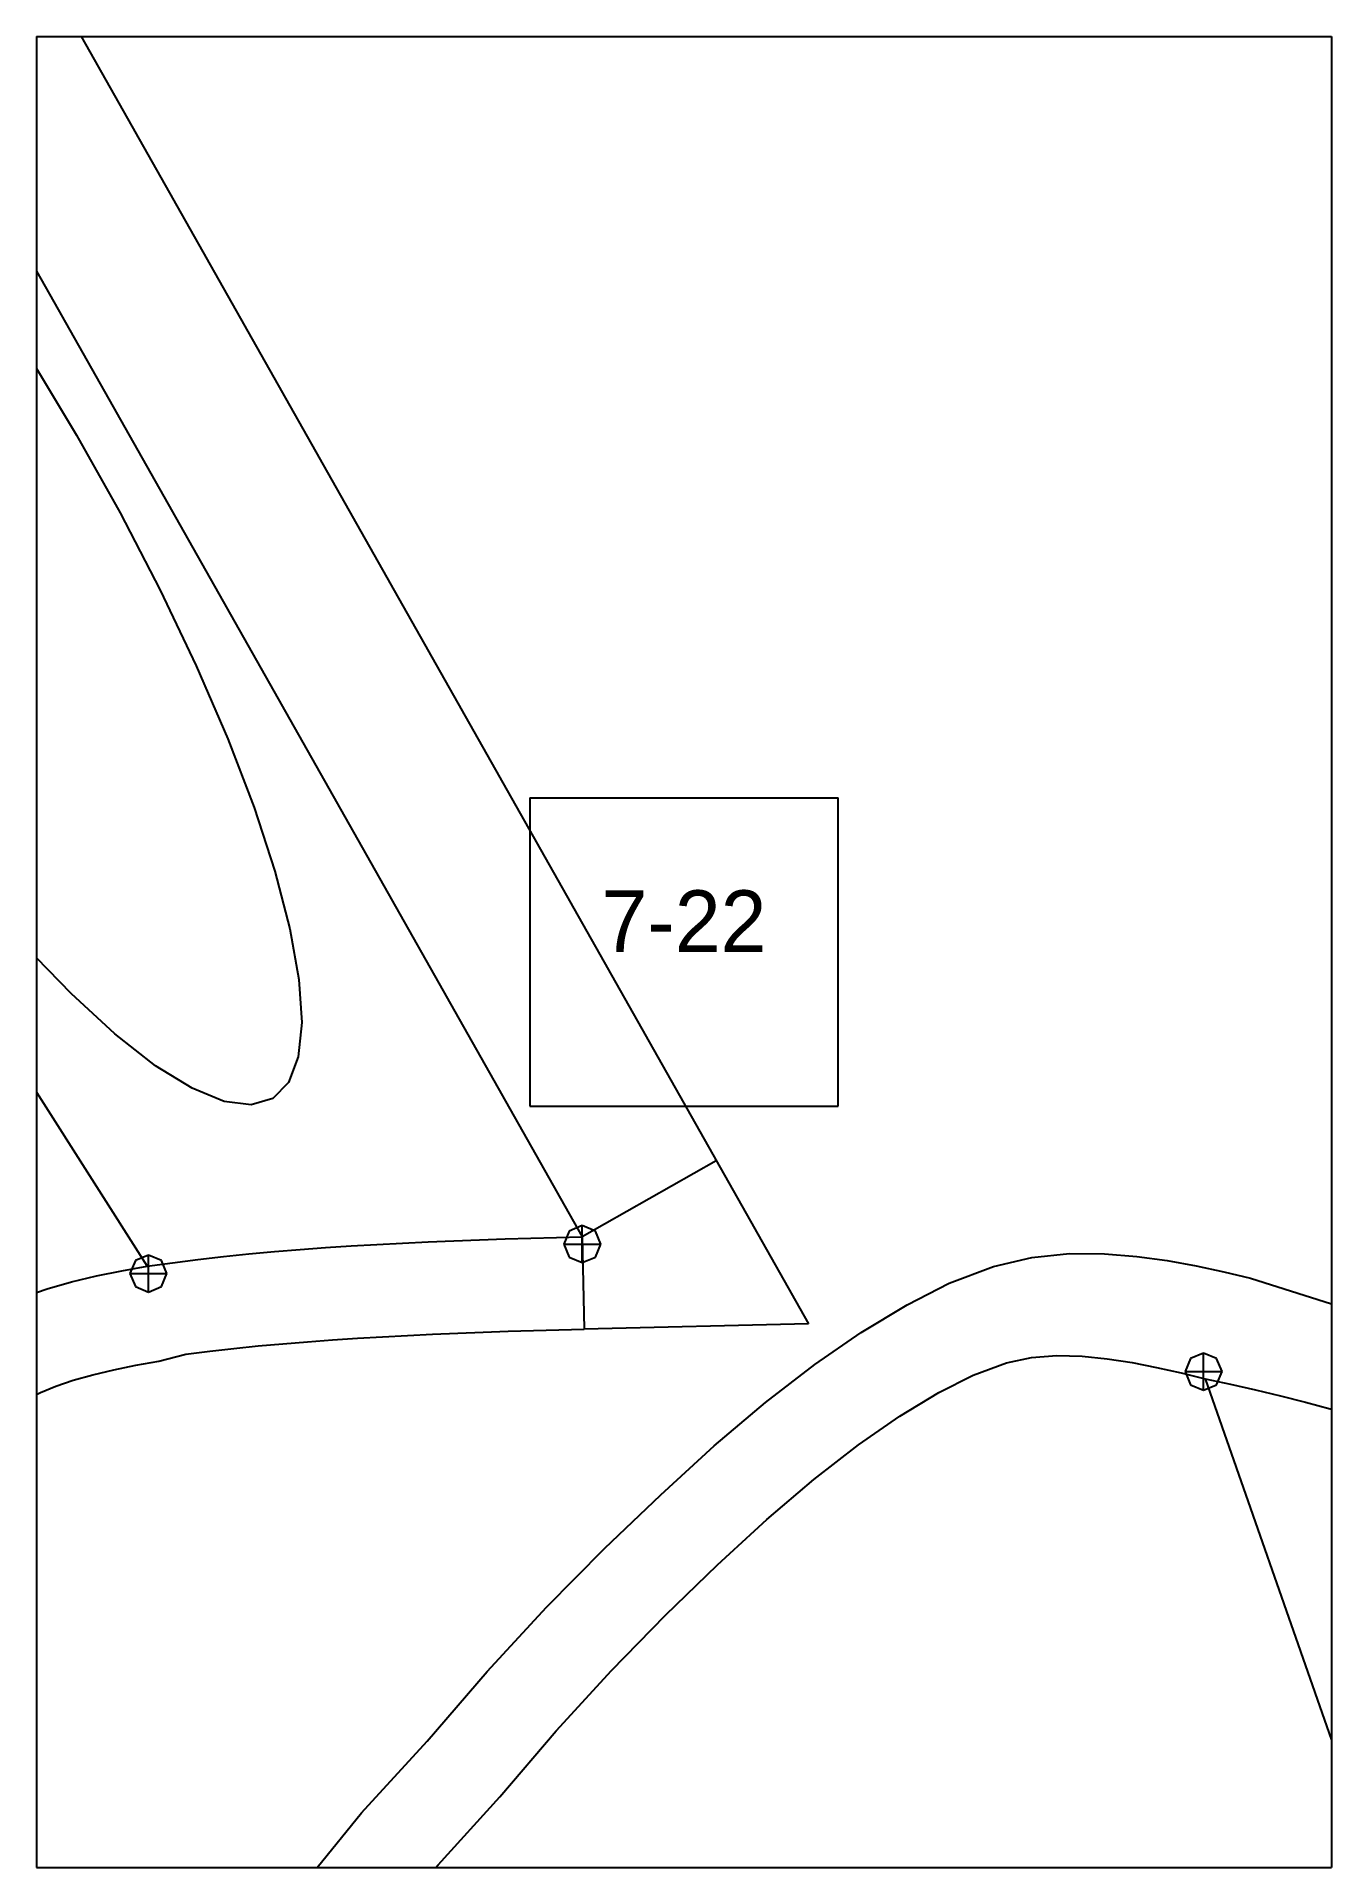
# Paper-space layout 'Plan 7-22' of a CAD drawing. Header units: metres, sheet in millimetres. Extents: x 0 to 210, y 0 to 297.
# The model-space entities are those that its viewports show. They can reach past a viewport. Long polylines and large blocks are cut down to what shows.
import ezdxf
from ezdxf.enums import TextEntityAlignment as Align

# ---------------------------------------------------------------- set-up
doc = ezdxf.new("R2010")
doc.units = ezdxf.units.M
for name, color, linetype in [('default', 7, 'Continuous'), ('TEXTLAYER', 7, 'Continuous'), ('VIEWPORTS', 7, 'Continuous')]:
    doc.layers.add(name, color=color, linetype=linetype)

msp = doc.modelspace()

# ---------------------------------------------------------------- linework, layer by layer
at = {"color": 9}
for p, q in [((4410, -1485), (4410, -1782)), ((4410, -1485), (4410, -1782)), ((4620, -1485), (4620, -1782)), ((4620, -1485), (4620, -1782)), ((4200, -1782), (4410, -1782)), ((4200, -1782), (4410, -1782)), ((4410, -1782), (4620, -1782)), ((4410, -1782), (4410, -2079)), ((4410, -1782), (4620, -1782)), ((4410, -1782), (4410, -2079)), ((4620, -1782), (4830, -1782)), ((4620, -1782), (4620, -2079)), ((4620, -1782), (4830, -1782)), ((4620, -1782), (4620, -2079)), ((4490, -1905.5), (4540, -1905.5)), ((4490, -1905.5), (4490, -1955.5)), ((4540, -1955.5), (4540, -1905.5)), ((4490, -1955.5), (4540, -1955.5)), ((4200, -2079), (4410, -2079)), ((4200, -2079), (4410, -2079)), ((4410, -2079), (4620, -2079)), ((4410, -2079), (4410, -2376)), ((4410, -2079), (4620, -2079)), ((4410, -2079), (4410, -2376)), ((4620, -2079), (4830, -2079)), ((4620, -2079), (4620, -2376)), ((4620, -2079), (4830, -2079)), ((4620, -2079), (4620, -2376))]:
    msp.add_line(p, q, dxfattribs=at)
at = {"layer": 'default', "color": 7, "linetype": 'Continuous'}
for p, q in [((4380.33, -1716.73), (4535.17, -1990.83)), ((4268.23, -1730), (4427.93, -1981.48)), ((4359.94, -1731.46), (4498.48, -1976.69)), ((4401.18, -1822.05), (4409, -1834.2)), ((4409, -1834.2), (4416.49, -1846.68)), ((4416.49, -1846.68), (4423.54, -1859.28)), ((4423.54, -1859.28), (4430.04, -1871.82)), ((4430.04, -1871.82), (4435.89, -1884.09)), ((4435.89, -1884.09), (4440.99, -1895.9)), ((4440.99, -1895.9), (4445.27, -1907.06)), ((4445.27, -1907.06), (4448.65, -1917.4)), ((4448.65, -1917.4), (4451.09, -1926.76)), ((4451.09, -1926.76), (4452.55, -1934.98)), ((4415.6, -1937.25), (4408.06, -1929.4)), ((4452.55, -1934.98), (4452.99, -1941.94)), ((4422.71, -1943.8), (4415.6, -1937.25)), ((4452.99, -1941.94), (4452.42, -1947.53)), ((4429.28, -1948.95), (4422.71, -1943.8)), ((4452.42, -1947.53), (4450.85, -1951.65)), ((4435.21, -1952.61), (4429.28, -1948.95)), ((4440.41, -1954.74), (4435.21, -1952.61)), ((4448.29, -1954.25), (4444.8, -1955.29)), ((4450.85, -1951.65), (4448.29, -1954.25)), ((4444.8, -1955.29), (4440.41, -1954.74)), ((4520.24, -1964.4), (4498.48, -1976.69)), ((4498.5, -1974.89), (4496.38, -1975.77)), ((4500.63, -1975.77), (4498.5, -1974.89)), ((4498.5, -1980.89), (4498.5, -1974.89)), ((4461.04, -1978.19), (4465.19, -1977.94)), ((4465.19, -1977.94), (4469.35, -1977.72)), ((4469.35, -1977.72), (4473.51, -1977.52)), ((4473.51, -1977.52), (4477.67, -1977.34)), ((4477.67, -1977.34), (4481.83, -1977.18)), ((4481.83, -1977.18), (4485.99, -1977.03)), ((4485.99, -1977.03), (4490.15, -1976.91)), ((4490.15, -1976.91), (4494.31, -1976.79)), ((4494.31, -1976.79), (4498.48, -1976.69)), ((4496.38, -1975.77), (4495.5, -1977.89)), ((4495.5, -1977.89), (4496.38, -1980.02)), ((4495.5, -1977.89), (4501.5, -1977.89)), ((4498.48, -1976.69), (4498.83, -1991.69)), ((4501.5, -1977.89), (4500.63, -1975.77)), ((4500.63, -1980.02), (4501.5, -1977.89)), ((4426.02, -1980.54), (4425.14, -1982.66)), ((4428.14, -1979.66), (4426.02, -1980.54)), ((4427.93, -1981.48), (4432.03, -1980.91)), ((4430.26, -1980.54), (4428.14, -1979.66)), ((4428.14, -1985.66), (4428.14, -1979.66)), ((4431.14, -1982.66), (4430.26, -1980.54)), ((4432.03, -1980.91), (4436.16, -1980.38)), ((4436.16, -1980.38), (4440.29, -1979.9)), ((4440.29, -1979.9), (4444.43, -1979.48)), ((4444.43, -1979.48), (4448.58, -1979.1)), ((4448.58, -1979.1), (4452.73, -1978.77)), ((4452.73, -1978.77), (4456.88, -1978.46)), ((4456.88, -1978.46), (4461.04, -1978.19)), ((4496.38, -1980.02), (4498.5, -1980.89)), ((4498.5, -1980.89), (4500.63, -1980.02)), ((4565.21, -1981.52), (4571.4, -1980.05)), ((4571.4, -1980.05), (4577.5, -1979.42)), ((4577.5, -1979.42), (4583.19, -1979.44)), ((4583.19, -1979.44), (4588.46, -1979.88)), ((4588.46, -1979.88), (4593.38, -1980.57)), ((4593.38, -1980.57), (4598.05, -1981.42)), ((4415.68, -1984.02), (4419.73, -1983.05)), ((4419.73, -1983.05), (4423.82, -1982.21)), ((4423.82, -1982.21), (4427.93, -1981.48)), ((4425.14, -1982.66), (4426.02, -1984.79)), ((4425.14, -1982.66), (4431.14, -1982.66)), ((4430.26, -1984.79), (4431.14, -1982.66)), ((4558, -1984.25), (4565.21, -1981.52)), ((4598.05, -1981.42), (4602.54, -1982.38)), ((4602.54, -1982.38), (4606.9, -1983.41)), ((4407.78, -1986.51), (4411.69, -1985.16)), ((4411.69, -1985.16), (4415.68, -1984.02)), ((4426.02, -1984.79), (4428.14, -1985.66)), ((4428.14, -1985.66), (4430.26, -1984.79)), ((4551.2, -1987.73), (4558, -1984.25)), ((4543.74, -1992.22), (4551.2, -1987.73)), ((4466.08, -1992.91), (4470.15, -1992.7)), ((4470.15, -1992.7), (4474.23, -1992.5)), ((4474.23, -1992.5), (4478.31, -1992.32)), ((4478.31, -1992.32), (4482.4, -1992.17)), ((4482.4, -1992.17), (4486.5, -1992.02)), ((4486.5, -1992.02), (4490.61, -1991.9)), ((4490.61, -1991.9), (4494.71, -1991.79)), ((4494.71, -1991.79), (4498.83, -1991.69)), ((4535.17, -1990.83), (4498.83, -1991.69)), ((4536.24, -1997.43), (4543.74, -1992.22)), ((4429.82, -1996.86), (4434.2, -1995.75)), ((4434.2, -1995.75), (4438.07, -1995.25)), ((4438.07, -1995.25), (4441.99, -1994.81)), ((4441.99, -1994.81), (4445.95, -1994.41)), ((4445.95, -1994.41), (4449.93, -1994.04)), ((4449.93, -1994.04), (4453.95, -1993.72)), ((4453.95, -1993.72), (4457.98, -1993.42)), ((4457.98, -1993.42), (4462.02, -1993.15)), ((4462.02, -1993.15), (4466.08, -1992.91)), ((4599.27, -1995.58), (4597.14, -1996.46)), ((4601.39, -1996.46), (4599.27, -1995.58)), ((4599.27, -2001.58), (4599.27, -1995.58)), ((4419.11, -1999.08), (4422.53, -1998.27)), ((4422.53, -1998.27), (4426.11, -1997.53)), ((4426.11, -1997.53), (4429.82, -1996.86)), ((4528.24, -2003.59), (4536.24, -1997.43)), ((4561.91, -1999.13), (4567.3, -1997.17)), ((4567.3, -1997.17), (4571.36, -1996.3)), ((4571.36, -1996.3), (4575.48, -1995.95)), ((4575.48, -1995.95), (4579.59, -1996.07)), ((4579.59, -1996.07), (4583.65, -1996.49)), ((4583.65, -1996.49), (4587.67, -1997.11)), ((4587.67, -1997.11), (4591.66, -1997.89)), ((4591.66, -1997.89), (4595.62, -1998.78)), ((4595.62, -1998.78), (4599.55, -1999.75)), ((4597.14, -1996.46), (4596.27, -1998.58)), ((4596.27, -1998.58), (4597.14, -2000.7)), ((4596.27, -1998.58), (4602.27, -1998.58)), ((4602.27, -1998.58), (4601.39, -1996.46)), ((4601.39, -2000.7), (4602.27, -1998.58)), ((4410.63, -2001.97), (4413.09, -2000.95)), ((4413.09, -2000.95), (4415.94, -1999.98)), ((4415.94, -1999.98), (4419.11, -1999.08)), ((4556.33, -2001.97), (4561.91, -1999.13)), ((4597.14, -2000.7), (4599.27, -2001.58)), ((4599.27, -2001.58), (4601.39, -2000.7)), ((4599.55, -1999.75), (4700.35, -2288.64)), ((4599.55, -1999.75), (4603.66, -2000.6)), ((4603.66, -2000.6), (4607.71, -2001.54)), ((4607.71, -2001.54), (4611.76, -2002.52)), ((4406.69, -2004.28), (4408.55, -2003.05)), ((4408.55, -2003.05), (4410.63, -2001.97)), ((4519.9, -2010.62), (4528.24, -2003.59)), ((4549.99, -2005.78), (4556.33, -2001.97)), ((4611.76, -2002.52), (4615.8, -2003.54)), ((4615.8, -2003.54), (4619.83, -2004.59)), ((4619.83, -2004.59), (4623.85, -2005.67)), ((4543.31, -2010.45), (4549.99, -2005.78)), ((4511.22, -2018.54), (4519.9, -2010.62)), ((4536.07, -2016.05), (4543.31, -2010.45)), ((4528.44, -2022.55), (4536.07, -2016.05)), ((4502.12, -2027.26), (4511.22, -2018.54)), ((4520.42, -2029.93), (4528.44, -2022.55)), ((4492.7, -2036.8), (4502.12, -2027.26)), ((4511.98, -2038.09), (4520.42, -2029.93)), ((4483.1, -2047.2), (4492.7, -2036.8)), ((4503.22, -2047.05), (4511.98, -2038.09)), ((4473.33, -2058.5), (4483.1, -2047.2)), ((4494.25, -2056.87), (4503.22, -2047.05)), ((4485.11, -2067.54), (4494.25, -2056.87)), ((4462.7, -2070.14), (4473.33, -2058.5)), ((4475.11, -2078.56), (4485.11, -2067.54)), ((4452.31, -2082.96), (4462.7, -2070.14)), ((4464.97, -2090.99), (4475.11, -2078.56))]:
    msp.add_line(p, q, dxfattribs=at)
msp.add_lwpolyline([(4606.9, -1983.41), (4672.2, -2004.1)], dxfattribs=at)

# ---------------------------------------------------------------- texts
at = {"layer": 'TEXTLAYER', "color": 1}
msp.add_text('7-22', height=10, dxfattribs=at).set_placement((4515, -1930.5), align=Align.CENTER)

psp = doc.layouts.new('Plan 7-22')

# ---------------------------------------------------------------- viewports
at = {"layer": 'VIEWPORTS'}
psp.add_viewport(center=(105, 148.5), size=(210, 297), view_center_point=(4515, -1930.5), view_height=297, dxfattribs=at)

doc.saveas('drawing.dxf')
